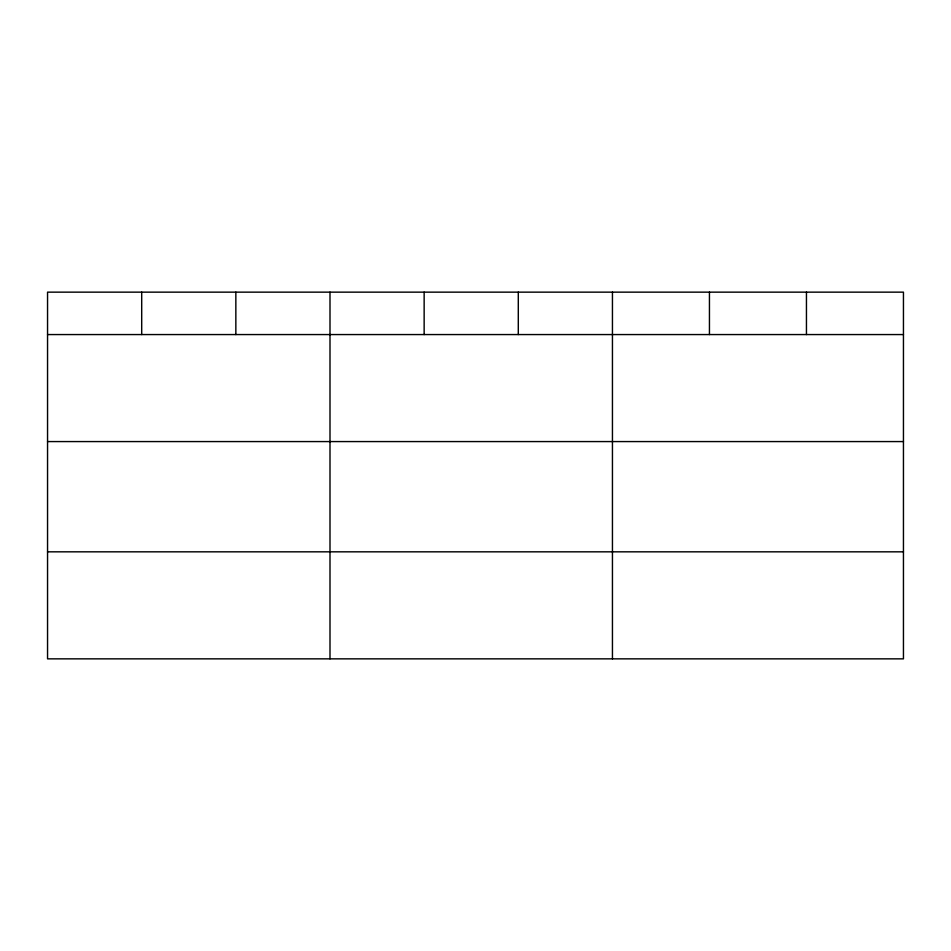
<?xml version="1.0" encoding="UTF-8"?>
<svg xmlns="http://www.w3.org/2000/svg" width="951" height="951" viewBox="0 0 951 951"><rect width="100%" height="100%" fill="white"/><g stroke="black" fill="none" stroke-linecap="round" stroke-linejoin="round"><path stroke-width="1.43" d="M903.45 334.562L903.45 658.853L47.55 658.853L47.55 292.147L903.45 292.147L903.45 334.562L47.55 334.562M47.55 441.573L903.45 441.573M47.55 551.83L903.45 551.83M806.448 292.147L806.448 334.562M709.446 292.147L709.446 334.562M612.444 292.147L612.444 658.853M518.295 292.147L518.295 334.562M424.146 292.147L424.146 334.562M329.997 292.147L329.997 658.853M235.848 292.147L235.848 334.562M141.699 292.147L141.699 334.562"/></g></svg>
